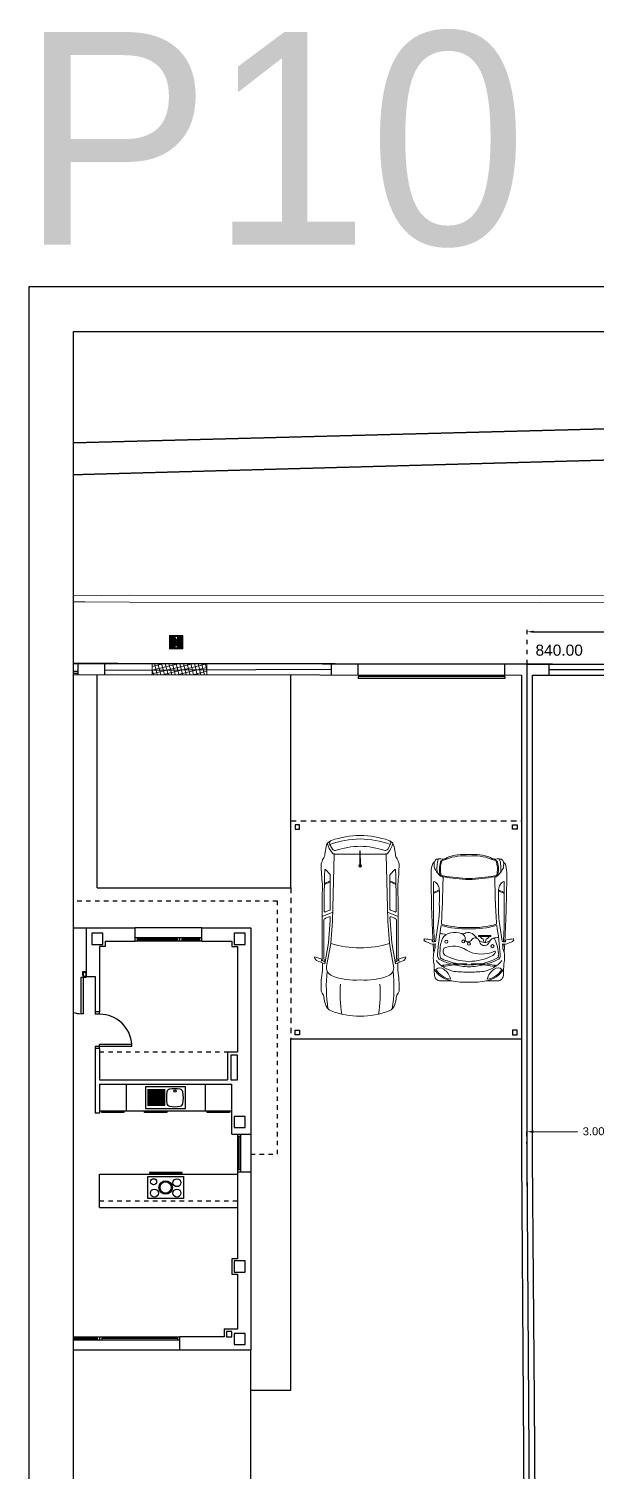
# Model space of a CAD drawing. Header units: millimetres. Extents: x 441061 to 442903, y 4515148 to 4515613.
# Drawn here: x 442624.49 to 442637.27, y 4515528.86 to 4515561.32 of the extents above; entities that cross this region are included whole.
import ezdxf
from ezdxf.enums import TextEntityAlignment as Align

# ---------------------------------------------------------------- set-up
doc = ezdxf.new("R2010")
doc.units = ezdxf.units.MM
for name, pattern in [('CONTINUA', [0]), ('CYPE_RAYAPUNTO', [0.4125, 0.2025, -0.105, 0, -0.105]), ('PUNTOS2', [0.125, 0, -0.125]), ('RAYITAS', [0.375, 0.25, -0.125])]:
    doc.linetypes.add(name, pattern=pattern)
for name, color, linetype in [('01_alzado', 5, 'CONTINUA'), ('01_cotas', 254, 'Continuous'), ('01_ejes', 10, 'Continuous'), ('01_implantación', 5, 'Continuous'), ('01_mono BAJA', 2, 'Continuous'), ('01_parcela', 7, 'Continuous'), ('01_proyección', 4, 'RAYITAS'), ('01_texto cartela', 5, 'Continuous'), ('01_urb interior', 4, 'Continuous')]:
    doc.layers.add(name, color=color, linetype=linetype)
doc.layers.add('01_cartela', color=6, linetype='Continuous', plot=False)
doc.layers.add('01_muebles_B', color=254, linetype='Continuous', lineweight=5)
doc.layers.add('INGIN SANEAMIENTO ENTERRADO FECALES', color=10, linetype='Continuous', lineweight=25)
doc.styles.add('Century Gothic_6', font='', dxfattribs={"height": 11})
doc.styles.add('Estilo1', font='swissel.ttf')
doc.styles.add('NIEVES2', font='sanss___.ttf')
doc.styles.add('ROMANS', font='romans')
doc.styles.get('Century Gothic_6').set_extended_font_data('Century Gothic')
doc.dimstyles.new('DECIMAL-50', dxfattribs={"dimtxt": 0.08, "dimasz": 0.15, "dimexe": 0.09, "dimexo": 0, "dimgap": 0.09, "dimtad": 0, "dimzin": 0, "dimdsep": 46, "dimtxsty": 'ROMANS', "dimcen": 0.09, "dimclrt": 6, "dimadec": 0, "dimazin": 0, "dimtfac": 1.38, "dimtix": 1, "dimtofl": 0, "dimtmove": 2, "dimatfit": 3, "dimldrblk": 'OBLIQUE', "dimfxl": 1, "dimtolj": 1, "dimtzin": 0, "dimarcsym": 0})

# ---------------------------------------------------------------- blocks, each defined once
blk = doc.blocks.new('A$C0D711DC8')
at = {"layer": '01_muebles_B', "color": 254}
for p, q in [((10.733, 9.894), (9.764, 9.894)), ((10.493, 9.894), (10.545, 9.776)), ((10.515, 9.894), (10.567, 9.778)), ((9.004, 9.693), (9.038, 9.48)), ((9.056, 9.495), (9.026, 9.699)), ((9.038, 9.48), (9.054, 9.218)), ((9.056, 9.218), (9.056, 9.495)), ((9.054, 9.218), (9.056, 9.218)), ((9.004, 8.652), (9.038, 8.865)), ((9.038, 8.865), (9.054, 9.127)), ((9.054, 9.127), (9.056, 9.127)), ((9.056, 9.127), (9.056, 8.851)), ((9.546, 8.878), (9.495, 8.871)), ((9.614, 8.734), (9.614, 8.97)), ((9.634, 8.734), (9.634, 8.97)), ((9.056, 8.851), (9.026, 8.647)), ((9.546, 8.827), (9.494, 8.834)), ((10.493, 8.452), (10.545, 8.569)), ((10.515, 8.452), (10.567, 8.567)), ((10.733, 8.452), (9.764, 8.452))]:
    blk.add_line(p, q, dxfattribs=at)
for centre, radius in [((9.014, 9.701), 0.0121), ((9.51, 9.635), 0.0319), ((9.466, 9.173), 0.0297), ((9.514, 9.288), 0.0297), ((9.014, 8.645), 0.0121), ((9.417, 8.691), 0.0319)]:
    blk.add_circle(centre, radius, dxfattribs=at)
for centre, radius, start, end in [((10.167, 9.714), 0.738, 149.7434, 158.9846), ((9.544, 10.069), 0.023, 23.336, 131.4157), ((8.51, 10.147), 1.058, 348.7131, 356.2571), ((10.942, 9.629), 2.236, 176.9311, 182.7066), ((8.829, 9.758), 0.121, 83.4929, 184.381), ((9.185, 9.462), 0.48, 118.4979, 171.6974), ((9.142, 9.497), 0.403, 119.7279, 173.0139), ((9.122, 5.315), 4.571, 90.9016, 93.5003), ((9.503, 9.367), 0.611, 128.6532, 169.9617), ((8.847, 9.764), 0.126, 322.6544, 41.1658), ((9.178, 9.352), 0.549, 69.8978, 103.4423), ((10.509, 9.106), 1.518, 154.798, 163.8884), ((9.226, 9.718), 0.0964, 77.7254, 158.9302), ((9.211, 9.707), 0.057, 88.7397, 167.4182), ((9.265, 9.038), 0.727, 86.5634, 94.2004), ((8.819, 3.701), 6.126, 80.3818, 85.9978), ((9.94, 2.874), 7.047, 93.9115, 95.3212), ((9.306, 9.064), 0.701, 67.8757, 89.7559), ((8.751, 3.271), 6.625, 83.7996, 84.6711), ((10.975, -10.424), 20.353, 94.2603, 94.5093), ((9.619, 9.904), 0.16, 152.3452, 197.1649), ((9.518, 9.909), 0.0131, 69.95, 178.3297), ((9.777, 9.927), 0.273, 183.7214, 196.1025), ((9.94, 2.874), 7.047, 92.7044, 93.5361), ((10.975, -10.424), 20.353, 93.4112, 94.1277), ((8.751, 3.271), 6.625, 80.1778, 83.3742), ((9.525, 9.945), 0.0232, 265.4824, 347.7447), ((10.995, -17.873), 27.82, 90.1403, 92.8584), ((9.165, 9.803), 0.511, 341.8582, 355.871), ((11.471, 9.253), 1.7, 163.325, 182.6992), ((10.175, 11.66), 1.884, 261.0449, 273.0528), ((10.459, 15.409), 5.634, 268.1287, 270.8789), ((10.529, 10.11), 0.334, 272.7892, 291.8342), ((10.573, 9.974), 0.192, 294.6989, 323.0283), ((10.691, 9.894), 0.0501, 315.174, 347.3096), ((10.732, 9.885), 0.00831, 343.0311, 79.2932), ((10.894, 9.715), 0.0607, 143.7564, 193.2967), ((11.29, 9.332), 0.611, 121.0895, 136.7388), ((10.991, 9.25), 0.526, 73.7001, 105.481), ((10.991, 9.25), 0.505, 69.1925, 104.8598), ((11.01, 9.2), 0.627, 72.4585, 97.9913), ((10.906, 9.364), 0.584, 69.532, 87.9675), ((11.059, 9.742), 0.141, 86.8457, 126.696), ((11.101, 8.862), 1.022, 88.2888, 91.9327), ((11.185, 9.948), 0.0842, 206.7402, 257.6517), ((11.113, 9.698), 0.062, 14.8998, 65.8723), ((11.135, 9.81), 0.0644, 351.2386, 60.1485), ((10.241, 9.772), 0.959, 355.5054, 1.6982), ((9.808, 9.261), 1.13, 166.1566, 184.4621), ((8.653, 9.896), 0.361, 284.3027, 324.7225), ((17.649, 8.764), 8.777, 175.3636, 177.3327), ((10.509, 9.106), 1.518, 165.717, 177.48), ((10.25, 9.166), 1.218, 160.2257, 168.6391), ((9.975, 9.34), 0.903, 155.1761, 164.735), ((10.144, 9.165), 1.038, 151.121, 207.6483), ((9.314, 9.595), 0.107, 57.3841, 137.6524), ((8.958, 9.487), 0.459, 324.9496, 25.463), ((9.473, 9.516), 0.219, 7.735, 63.719), ((9.185, 9.47), 0.511, 343.3936, 8.525), ((11.496, 9.248), 1.7, 163.325, 182.5468), ((12.246, 53.159), 43.488, 266.8642, 267.4858), ((12.021, 70.959), 61.269, 268.42618, 268.89057), ((14.417, 9.048), 3.64, 169.6671, 178.0415), ((14.417, 9.048), 3.62, 169.6671, 178.0415), ((10.903, 9.711), 0.0495, 146.1855, 196.1005), ((11.473, 9.762), 0.303, 189.085, 205.7225), ((11.352, 9.713), 0.156, 186.0058, 219.1392), ((10.256, 9.278), 1.007, 354.015, 20.5105), ((10.287, 9.262), 1.007, 354.9224, 20.5105), ((9.808, 9.085), 1.13, 175.5379, 193.8434), ((17.649, 9.581), 8.777, 182.6673, 184.6364), ((10.509, 9.239), 1.518, 182.52, 194.283), ((10.25, 9.166), 1.218, 171.2453, 188.5682), ((9.904, 8.914), 0.65, 151.4841, 196.6746), ((9.552, 9.202), 0.047, 86.7847, 183.1724), ((9.6, 9.197), 0.0954, 178.5946, 241.3055), ((9.566, 9.362), 0.114, 263.9035, 340.5155), ((9.771, 9.295), 0.101, 164.9008, 216.3288), ((9.538, 9.188), 0.158, 330.3363, 17.3801), ((11.471, 9.093), 1.7, 177.3008, 196.675), ((11.496, 9.097), 1.7, 177.4532, 196.675), ((14.417, 9.297), 3.64, 181.9585, 190.3329), ((14.417, 9.297), 3.62, 181.9585, 190.3329), ((10.256, 9.068), 1.007, 339.4895, 5.985), ((10.287, 9.084), 1.007, 339.4895, 5.0776), ((9.503, 8.978), 0.611, 190.0383, 231.3468), ((10.25, 9.166), 1.218, 191.3609, 207.4845), ((9.528, 8.859), 0.101, 101.4545, 181.9236), ((9.525, 8.854), 0.0985, 178.6673, 249.1293), ((9.686, 8.849), 0.193, 142.3155, 213.2169), ((9.492, 9.055), 0.098, 279.5997, 343.5492), ((9.543, 8.902), 0.0241, 275.7304, 333.0283), ((9.498, 9.044), 0.0889, 349.0142, 50.9794), ((9.665, 8.855), 0.106, 119.0162, 160.5033), ((9.424, 9.265), 0.296, 301.9645, 328.2937), ((9.624, 8.97), 0.0104, 0, 180), ((10.942, 8.716), 2.236, 177.2934, 183.0689), ((8.829, 8.587), 0.121, 175.619, 276.5071), ((9.185, 8.884), 0.48, 188.3026, 241.5021), ((9.142, 8.849), 0.403, 186.9861, 240.2721), ((8.653, 8.449), 0.361, 35.2775, 75.6973), ((8.847, 8.581), 0.126, 318.8342, 37.3456), ((10.509, 9.239), 1.518, 196.1116, 205.202), ((9.226, 8.628), 0.0964, 201.0698, 282.2746), ((9.215, 8.619), 0.0486, 198.7488, 279.3616), ((9.25, 9.243), 0.672, 267.6901, 298.2478), ((9.346, 8.77), 0.149, 215.4424, 244.8998), ((8.819, 14.644), 6.126, 274.0022, 279.6182), ((9.507, 8.785), 0.232, 194.2372, 212.2618), ((9.299, 8.649), 0.0212, 220.8304, 310.3789), ((9.285, 8.645), 0.0299, 337.3586, 32.1758), ((9.426, 8.595), 0.178, 39.093, 68.893), ((9.543, 8.803), 0.0241, 26.9717, 84.2696), ((9.665, 8.849), 0.106, 199.4967, 240.9838), ((9.532, 8.677), 0.0451, 325.113, 43.0643), ((9.161, 8.546), 0.436, 2.9924, 17.9381), ((9.624, 8.734), 0.0104, 180, 0), ((12.246, -34.814), 43.488, 92.5142, 93.1358), ((10.175, 6.685), 1.884, 86.9472, 98.9551), ((10.459, 2.936), 5.634, 89.1211, 91.8713), ((12.021, -52.613), 61.269, 91.10943, 91.57382), ((10.529, 8.236), 0.334, 68.1658, 87.2108), ((10.894, 8.63), 0.0607, 166.7033, 216.2436), ((11.29, 9.013), 0.611, 223.2612, 238.9105), ((10.991, 9.095), 0.526, 254.519, 286.2999), ((10.903, 8.634), 0.0495, 163.8995, 213.8145), ((10.991, 9.095), 0.505, 255.1402, 290.8075), ((11.113, 8.647), 0.062, 294.1277, 345.1002), ((11.473, 8.583), 0.303, 154.2775, 170.915), ((11.352, 8.632), 0.156, 140.8608, 173.9942), ((10.241, 8.573), 0.959, 358.3018, 4.4946), ((9.122, 13.031), 4.571, 266.4997, 269.0984), ((9.178, 8.993), 0.549, 256.5577, 290.1022), ((9.94, 15.472), 7.047, 264.6788, 266.0885), ((8.751, 15.074), 6.625, 275.3289, 276.2004), ((10.975, 28.769), 20.353, 265.4907, 265.7397), ((9.619, 8.441), 0.16, 162.8351, 207.6548), ((10.167, 8.631), 0.738, 201.0154, 210.2566), ((9.777, 8.418), 0.273, 163.8975, 176.2786), ((9.518, 8.436), 0.0131, 181.6703, 290.05), ((9.94, 15.472), 7.047, 266.4639, 267.2956), ((10.975, 28.769), 20.353, 265.8723, 266.5888), ((8.751, 15.074), 6.625, 276.6258, 279.8222), ((9.525, 8.401), 0.0232, 12.2553, 94.5176), ((9.544, 8.277), 0.023, 228.5843, 336.664), ((8.51, 8.199), 1.058, 3.7429, 11.2869), ((10.995, 36.219), 27.82, 267.1416, 269.8597), ((10.573, 8.372), 0.192, 36.9717, 65.3011), ((10.691, 8.451), 0.0501, 12.6904, 44.826), ((10.732, 8.46), 0.00831, 280.7068, 16.9689), ((11.01, 9.145), 0.627, 262.0087, 287.5415), ((10.906, 8.982), 0.584, 272.0325, 290.468), ((11.059, 8.603), 0.141, 233.304, 273.1543), ((11.101, 9.484), 1.022, 268.0673, 271.7112), ((11.185, 8.397), 0.0842, 102.3483, 153.2598), ((11.135, 8.535), 0.0644, 299.8515, 8.7614)]:
    blk.add_arc(centre, radius, start, end, dxfattribs=at)
blk = doc.blocks.new('A$C392252A0')
at = {"layer": '01_muebles_B', "color": 254}
for p, q in [((9.876, 7.976), (9.791, 7.758)), ((10.715, 8.129), (10.705, 8.127)), ((10.705, 8.127), (10.752, 7.979)), ((10.738, 8.124), (10.715, 8.129)), ((10.775, 8.091), (10.738, 8.124)), ((10.752, 7.979), (10.798, 7.995)), ((10.773, 7.987), (10.809, 7.914)), ((10.846, 7.92), (10.775, 8.091)), ((8.499, 7.763), (8.397, 7.82)), ((8.605, 7.917), (8.455, 7.893)), ((8.599, 7.726), (9.971, 7.763)), ((8.599, 7.725), (8.599, 7.201)), ((9.019, 7.811), (8.92, 7.9)), ((9.731, 7.807), (9.031, 7.807)), ((9.201, 7.926), (9.149, 7.807)), ((9.219, 7.928), (9.166, 7.807)), ((9.784, 7.911), (9.748, 7.818)), ((9.913, 7.908), (9.882, 7.828)), ((9.898, 7.807), (9.958, 7.808)), ((10.418, 7.844), (9.958, 7.808)), ((10.43, 7.798), (9.971, 7.763)), ((10.418, 7.844), (10.846, 7.92)), ((10.43, 7.798), (10.894, 7.881)), ((8.839, 7.203), (8.537, 7.2)), ((8.537, 7.2), (8.537, 7.193)), ((8.839, 7.19), (8.537, 7.193)), ((8.599, 6.669), (8.599, 7.193)), ((8.499, 6.631), (8.397, 6.573)), ((8.605, 6.476), (8.455, 6.5)), ((8.599, 6.668), (9.971, 6.631)), ((9.019, 6.582), (8.92, 6.494)), ((9.731, 6.587), (9.031, 6.587)), ((9.201, 6.468), (9.149, 6.587)), ((9.219, 6.466), (9.166, 6.587)), ((9.784, 6.482), (9.748, 6.576)), ((9.876, 6.418), (9.791, 6.636)), ((9.913, 6.486), (9.882, 6.565)), ((9.898, 6.587), (9.958, 6.585)), ((10.418, 6.55), (9.958, 6.585)), ((10.43, 6.596), (9.971, 6.631)), ((10.418, 6.55), (10.846, 6.473)), ((10.43, 6.596), (10.894, 6.512)), ((10.705, 6.267), (10.752, 6.414)), ((10.715, 6.265), (10.705, 6.267)), ((10.738, 6.27), (10.715, 6.265)), ((10.775, 6.303), (10.738, 6.27)), ((10.752, 6.414), (10.798, 6.398)), ((10.773, 6.407), (10.809, 6.48)), ((10.846, 6.473), (10.775, 6.303))]:
    blk.add_line(p, q, dxfattribs=at)
for centre, radius, start, end in [((8.751, 7.888), 0.086, 87.4739, 128.6871), ((8.808, 7.907), 0.086, 87.4739, 128.6871), ((8.809, 4.809), 3.183, 82.5975, 89.9397), ((10.099, -28.508), 36.485, 88.9288, 91.3819), ((10.099, -28.508), 36.485, 88.6181, 88.8592), ((11.3, 6.178), 1.816, 87.2886, 100.1742), ((11.389, 7.907), 0.086, 51.3129, 92.5261), ((11.554, 8.112), 0.177, 231.3129, 264.0105), ((10.216, 7.155), 1.997, 161.6598, 178.7983), ((10.242, 7.158), 1.952, 160.298, 178.865), ((8.474, 7.733), 0.162, 96.7804, 161.7197), ((8.375, 7.769), 0.0561, 66.6468, 164.8738), ((8.295, 7.436), 0.435, 49.0196, 78.8841), ((10.276, 7.152), 1.836, 162.6109, 178.6018), ((8.473, 7.717), 0.0531, 342.7058, 60.706), ((8.545, 7.725), 0.0531, 0, 49.0196), ((8.586, 8.093), 0.177, 275.9895, 308.6871), ((8.929, 7.908), 0.0124, 91.7937, 220.4777), ((10.022, -29.576), 37.513, 90.3882, 91.6701), ((9.031, 7.824), 0.0177, 228.3547, 270), ((9.731, 7.824), 0.0177, 270, 338.7209), ((9.768, 7.918), 0.0177, 338.7209, 90.3882), ((9.897, 7.823), 0.0159, 158.7209, 271.5074), ((9.963, 7.889), 0.0531, 90.2143, 158.7209), ((10.099, -28.508), 36.45, 88.8997, 90.2143), ((8.43, 7.197), 2.089, 0, 16.7318), ((10.925, 7.707), 0.177, 21.0532, 100.1701), ((11.313, 4.914), 2.974, 81.2806, 96.1737), ((9.874, 7.302), 1.304, 355.3559, 21.0532), ((11.467, 7.285), 0.654, 72.0531, 84.0105), ((11.619, 7.711), 0.203, 22.7994, 75.9629), ((10.262, 7.197), 1.654, 0, 21.006), ((11.437, 4.633), 2.974, 81.5863, 93.456), ((10.216, 7.239), 1.997, 181.2017, 198.3402), ((10.242, 7.236), 1.952, 181.135, 199.702), ((10.276, 7.242), 1.836, 181.3982, 197.3891), ((8.839, 7.197), 0.0267, 193.7603, 166.2397), ((8.839, 7.197), 0.00662, 270, 90), ((8.43, 7.197), 2.089, 343.2682, 0), ((9.874, 7.091), 1.304, 338.9468, 4.6441), ((10.262, 7.197), 1.654, 338.994, 0), ((11.437, 9.761), 2.974, 266.544, 278.4137), ((8.474, 6.661), 0.162, 198.2803, 263.2196), ((8.375, 6.625), 0.0561, 195.1262, 293.3532), ((8.295, 6.957), 0.435, 281.1159, 310.9804), ((8.473, 6.677), 0.0531, 299.294, 17.2942), ((8.545, 6.669), 0.0531, 310.9804, 0), ((8.929, 6.486), 0.0124, 139.5223, 268.2063), ((9.031, 6.569), 0.0177, 90, 131.6453), ((9.731, 6.569), 0.0177, 21.2791, 90), ((9.897, 6.571), 0.0159, 88.4926, 201.2791), ((10.925, 6.686), 0.177, 259.8299, 338.9468), ((11.313, 9.479), 2.974, 263.8263, 278.7194), ((11.619, 6.682), 0.203, 284.0371, 337.2006), ((8.586, 6.3), 0.177, 51.3129, 84.0105), ((8.751, 6.506), 0.086, 231.3129, 272.5261), ((8.808, 6.487), 0.086, 231.3129, 272.5261), ((8.809, 9.584), 3.183, 270.0603, 277.4025), ((10.022, 43.97), 37.513, 268.3299, 269.6118), ((10.099, 42.902), 36.485, 268.6181, 271.0712), ((9.768, 6.476), 0.0177, 269.6118, 21.2791), ((9.963, 6.505), 0.0531, 201.2791, 269.7857), ((10.099, 42.902), 36.45, 269.7857, 271.1003), ((10.099, 42.902), 36.485, 271.1408, 271.3819), ((11.3, 8.215), 1.816, 259.8258, 272.7114), ((11.389, 6.487), 0.086, 267.4739, 308.6871), ((11.554, 6.282), 0.177, 95.9895, 128.6871), ((11.467, 7.108), 0.654, 275.9895, 287.9469)]:
    blk.add_arc(centre, radius, start, end, dxfattribs=at)
blk = doc.blocks.new('ACO25X25')
h = blk.add_hatch()
h.set_pattern_fill('ANSI37', color=256, scale=0.005)
h.set_pattern_definition([(45.00000001175, (-280056.18755, -4524533.909328), (-0.01122532015364, 0.011225320149034), []), (135.00000001175, (-280056.18755, -4524533.909328), (-0.011225320149034, -0.01122532015364), [])])
h.paths.add_polyline_path([(0.125, 0.125), (-0.125, 0.125), (-0.02, 0.02), (0.105, 0.02), (0.105, -0.02), (0.02, -0.02), (0.125, -0.125)], flags=17)
h.paths.add_polyline_path([(0.02, -0.02), (-0.105, -0.02), (-0.105, 0.02), (-0.02, 0.02), (-0.125, 0.125), (-0.125, -0.125), (0.125, -0.125)], flags=17)
for points in [[(-0.125, 0.125), (0.125, 0.125), (0.125, -0.125), (-0.125, -0.125)], [(-0.105, -0.02), (-0.105, 0.02), (0.105, 0.02), (0.105, -0.02)]]:
    blk.add_lwpolyline(points, close=True)
at = {"style": 'ROMANS', "oblique": 15, "width": 1.035276}
blk.add_text('ACOMETIDA', height=0.0183, dxfattribs=at).set_placement((0, -0.013), align=Align.CENTER)
blk = doc.blocks.new('*D250')
at = {"layer": '01_cotas', "color": 0, "linetype": 'PUNTOS2', "lineweight": -2, "transparency": 16777216}
for p, q in [((442635.694, 4515547.031), (442635.694, 4515547.85)), ((442649.804, 4515547.031), (442649.804, 4515547.85))]:
    blk.add_line(p, q, dxfattribs=at)
at = {"layer": '01_cotas', "color": 0, "lineweight": -2, "transparency": 16777216}
for p, q in [((442635.844, 4515547.76), (442642.341, 4515547.76)), ((442649.654, 4515547.76), (442643.157, 4515547.76))]:
    blk.add_line(p, q, dxfattribs=at)
at = {"layer": '01_cotas', "color": 0, "transparency": 16777216}
for points in [[(442635.844, 4515547.785), (442635.844, 4515547.735), (442635.694, 4515547.76)], [(442649.654, 4515547.785), (442649.654, 4515547.735), (442649.804, 4515547.76)]]:
    blk.add_solid(points, dxfattribs=at)
at = {"layer": '01_cotas', "color": 7, "transparency": 16777216, "insert": (442642.749, 4515547.76), "char_height": 0.18, "attachment_point": 5, "style": 'Estilo1'}
blk.add_mtext('\\A1;14.11', dxfattribs=at)
blk = doc.blocks.new('*D255')
at = {"layer": '01_cotas', "color": 0, "linetype": 'PUNTOS2', "lineweight": -2, "transparency": 16777216}
for p, q in [((442635.699, 4515535.286), (442635.689, 4515536.602)), ((442638.699, 4515535.307), (442638.689, 4515536.623))]:
    blk.add_line(p, q, dxfattribs=at)
at = {"layer": '01_cotas', "color": 0, "lineweight": -2, "transparency": 16777216}
for p, q in [((442635.84, 4515536.513), (442636.83, 4515536.52)), ((442638.54, 4515536.532), (442637.55, 4515536.525))]:
    blk.add_line(p, q, dxfattribs=at)
at = {"layer": '01_cotas', "color": 0, "transparency": 16777216}
for points in [[(442635.84, 4515536.538), (442635.84, 4515536.488), (442635.69, 4515536.512)], [(442638.54, 4515536.557), (442638.54, 4515536.507), (442638.69, 4515536.533)]]:
    blk.add_solid(points, dxfattribs=at)
at = {"layer": '01_cotas', "color": 7, "transparency": 16777216, "insert": (442637.19, 4515536.522), "char_height": 0.18, "attachment_point": 5, "rotation": 0.4026, "style": 'Estilo1'}
blk.add_mtext('\\A1;3.00', dxfattribs=at)

msp = doc.modelspace()

# ---------------------------------------------------------------- hatches: boundary and pattern name
at = {"layer": '01_muebles_B'}
h = msp.add_hatch(dxfattribs=at)
h.set_pattern_fill('ANSI37', color=256, scale=0.025, angle=-120.9802)
h.set_pattern_definition([(284.0197596837, (-3201040.29635, 7218381.48624), (0.0770105962801, 0.0192291103691), []), (14.0197596837, (-3201040.29635, 7218381.48624), (-0.0192291103691, 0.0770105962801), [])])
h.paths.add_polyline_path([(442628.493, 4515547.044), (442628.493, 4515546.794), (442627.265, 4515546.797), (442627.265, 4515547.047)])

# ---------------------------------------------------------------- linework, layer by layer
at = {"layer": '01_alzado', "elevation": 0}
msp.add_lwpolyline([(442625.489, 4515554.517), (442662.255, 4515554.517), (442662.255, 4515523.829), (442625.489, 4515523.829)], close=True, dxfattribs=at)
at = {"layer": '01_cartela', "color": 3, "elevation": 0}
msp.add_lwpolyline([(442624.489, 4515555.517), (442624.489, 4515512.447), (442685.765, 4515512.447), (442685.765, 4515555.517)], close=True, dxfattribs=at)
at = {"layer": '01_ejes', "color": 10, "ltscale": 0.25}
for p, q in [((442635.694, 4515535.931, -839.482), (442635.694, 4515547.031, -839.482)), ((442635.771, 4515525.016, -839.482), (442635.694, 4515535.931, -839.482))]:
    msp.add_line(p, q, dxfattribs=at)
at = {"layer": '01_implantación', "linetype": 'Continuous'}
for p, q in [((442625.489, 4515547.043, -839.482), (442626.49, 4515547.048, -839.482)), ((442626.49, 4515547.048, -839.482), (442635.694, 4515547.031, -839.482)), ((442631.294, 4515546.789, -839.482), (442631.294, 4515547.031, -839.482)), ((442631.894, 4515546.782, -839.482), (442631.894, 4515547.031, -839.482)), ((442635.194, 4515546.782, -839.482), (442635.194, 4515547.031, -839.482)), ((442635.694, 4515547.031, -839.482), (442649.804, 4515547.029, -839.482)), ((442636.194, 4515546.781, -839.482), (442636.194, 4515547.031, -839.482)), ((442625.489, 4515546.793, -839.482), (442626.49, 4515546.798, -839.482)), ((442626.49, 4515546.798, -839.482), (442635.569, 4515546.781, -839.482)), ((442635.569, 4515546.781, -839.482), (442635.569, 4515541.481, -839.482)), ((442635.819, 4515541.481, -839.482), (442635.819, 4515546.781, -839.482)), ((442635.819, 4515546.781, -839.482), (442649.679, 4515546.779, -839.482)), ((442635.569, 4515541.481, -839.482), (442635.569, 4515535.931, -839.482)), ((442635.819, 4515535.931, -839.482), (442635.819, 4515541.481, -839.482)), ((442635.569, 4515535.931, -839.482), (442635.608, 4515530.473, -839.482)), ((442635.858, 4515530.474, -839.482), (442635.819, 4515535.931, -839.482)), ((442635.608, 4515530.473, -839.482), (442635.646, 4515525.016, -839.482)), ((442635.896, 4515525.016, -839.482), (442635.858, 4515530.474, -839.482))]:
    msp.add_line(p, q, dxfattribs=at)
at = {"layer": '01_implantación'}
for p, q in [((442625.6, 4515546.794, -839.482), (442625.599, 4515547.044, -839.482)), ((442626.2, 4515546.797, -839.482), (442626.199, 4515547.047, -839.482))]:
    msp.add_line(p, q, dxfattribs=at)
at = {"layer": '01_implantación', "linetype": 'Continuous', "elevation": -839.482}
for points in [[(442630.578, 4515543.316), (442630.578, 4515543.416), (442630.478, 4515543.416), (442630.478, 4515543.316)], [(442635.369, 4515543.316), (442635.369, 4515543.416), (442635.469, 4515543.416), (442635.469, 4515543.316)], [(442630.578, 4515538.796), (442630.578, 4515538.696), (442630.478, 4515538.696), (442630.478, 4515538.796)], [(442635.369, 4515538.796), (442635.369, 4515538.696), (442635.469, 4515538.696), (442635.469, 4515538.796)]]:
    msp.add_lwpolyline(points, close=True, dxfattribs=at)
at = {"layer": '01_mono BAJA', "color": 254}
for p, q in [((442625.489, 4515541.102, -839.482), (442625.778, 4515541.102, -839.482)), ((442625.778, 4515541.102, -839.482), (442626.878, 4515541.102, -839.482)), ((442625.778, 4515541.102, -839.482), (442625.778, 4515540.002, -839.482)), ((442626.878, 4515540.802, -839.482), (442626.878, 4515541.102, -839.482)), ((442628.378, 4515541.102, -839.482), (442626.878, 4515541.102, -839.482)), ((442628.378, 4515541.102, -839.482), (442629.478, 4515541.102, -839.482)), ((442628.378, 4515540.802, -839.482), (442628.378, 4515541.102, -839.482)), ((442629.478, 4515541.102, -839.482), (442629.478, 4515536.457, -839.482)), ((442626.203, 4515540.802, -839.482), (442626.878, 4515540.802, -839.482)), ((442626.203, 4515540.802, -839.482), (442626.203, 4515540.677, -839.482)), ((442628.378, 4515540.872, -839.482), (442626.878, 4515540.872, -839.482)), ((442628.378, 4515540.802, -839.482), (442626.878, 4515540.802, -839.482)), ((442626.928, 4515540.872, -839.482), (442626.928, 4515540.802, -839.482)), ((442627.828, 4515540.844, -839.482), (442626.928, 4515540.844, -839.482)), ((442627.828, 4515540.83, -839.482), (442626.928, 4515540.83, -839.482)), ((442627.828, 4515540.872, -839.482), (442627.828, 4515540.802, -839.482)), ((442627.878, 4515540.872, -839.482), (442627.878, 4515540.802, -839.482)), ((442627.928, 4515540.872, -839.482), (442627.928, 4515540.802, -839.482)), ((442628.328, 4515540.844, -839.482), (442627.928, 4515540.844, -839.482)), ((442628.328, 4515540.83, -839.482), (442627.928, 4515540.83, -839.482)), ((442628.328, 4515540.872, -839.482), (442628.328, 4515540.802, -839.482)), ((442628.378, 4515540.802, -839.482), (442629.053, 4515540.802, -839.482)), ((442629.053, 4515540.802, -839.482), (442629.053, 4515540.677, -839.482)), ((442629.103, 4515540.802, -839.482), (442629.103, 4515540.727, -839.482)), ((442626.078, 4515540.677, -839.482), (442626.078, 4515539.207, -839.482)), ((442626.203, 4515540.677, -839.482), (442626.078, 4515540.677, -839.482)), ((442629.053, 4515540.677, -839.482), (442629.178, 4515540.677, -839.482)), ((442629.103, 4515540.727, -839.482), (442629.178, 4515540.727, -839.482)), ((442629.178, 4515540.677, -839.482), (442629.178, 4515538.307, -839.482)), ((442625.693, 4515540.102, -839.482), (442625.693, 4515540.042, -839.482)), ((442625.708, 4515540.032, -839.482), (442625.708, 4515540.002, -839.482)), ((442625.768, 4515540.002, -839.482), (442625.708, 4515540.002, -839.482)), ((442625.778, 4515540.002, -839.482), (442625.978, 4515540.002, -839.482)), ((442625.978, 4515540.002, -839.482), (442625.978, 4515539.207, -839.482)), ((442625.978, 4515539.207, -839.482), (442625.978, 4515539.157, -839.482)), ((442626.078, 4515539.207, -839.482), (442625.978, 4515539.207, -839.482)), ((442626.078, 4515539.157, -839.482), (442625.978, 4515539.157, -839.482)), ((442626.078, 4515539.157, -839.482), (442626.078, 4515539.207, -839.482)), ((442626.801, 4515538.432, -839.482), (442625.978, 4515538.432, -839.482)), ((442625.978, 4515538.432, -839.482), (442625.978, 4515538.382, -839.482)), ((442625.978, 4515538.382, -839.482), (442625.978, 4515536.932, -839.482)), ((442626.078, 4515538.382, -839.482), (442625.978, 4515538.382, -839.482)), ((442626.078, 4515538.382, -839.482), (442626.078, 4515538.474, -839.482)), ((442626.801, 4515538.474, -839.482), (442626.078, 4515538.474, -839.482)), ((442626.078, 4515538.382, -839.482), (442626.078, 4515537.682, -839.482)), ((442626.801, 4515538.432, -839.482), (442626.801, 4515538.474, -839.482)), ((442628.958, 4515538.307, -839.482), (442628.958, 4515537.682, -839.482)), ((442628.958, 4515538.307, -839.482), (442629.178, 4515538.307, -839.482)), ((442626.078, 4515537.682, -839.482), (442628.958, 4515537.682, -839.482)), ((442626.078, 4515537.582, -839.482), (442629.053, 4515537.582, -839.482)), ((442626.078, 4515537.582, -839.482), (442626.078, 4515536.932, -839.482)), ((442626.678, 4515537.582, -839.482), (442626.678, 4515536.982, -839.482)), ((442627.115, 4515537.522, -839.482), (442627.115, 4515537.032, -839.482)), ((442628.015, 4515537.522, -839.482), (442627.115, 4515537.522, -839.482)), ((442628.015, 4515537.032, -839.482), (442628.015, 4515537.522, -839.482)), ((442628.453, 4515537.582, -839.482), (442628.453, 4515536.982, -839.482)), ((442629.053, 4515536.457, -839.482), (442629.053, 4515537.582, -839.482)), ((442627.556, 4515537.452, -839.482), (442627.16, 4515537.452, -839.482)), ((442627.556, 4515537.427, -839.482), (442627.16, 4515537.427, -839.482)), ((442627.556, 4515537.402, -839.482), (442627.16, 4515537.402, -839.482)), ((442627.556, 4515537.377, -839.482), (442627.16, 4515537.377, -839.482)), ((442627.556, 4515537.352, -839.482), (442627.16, 4515537.352, -839.482)), ((442627.556, 4515537.327, -839.482), (442627.16, 4515537.327, -839.482)), ((442627.556, 4515537.302, -839.482), (442627.16, 4515537.302, -839.482)), ((442627.556, 4515537.277, -839.482), (442627.16, 4515537.277, -839.482)), ((442627.556, 4515537.252, -839.482), (442627.16, 4515537.252, -839.482)), ((442627.556, 4515537.227, -839.482), (442627.16, 4515537.227, -839.482)), ((442627.556, 4515537.202, -839.482), (442627.16, 4515537.202, -839.482)), ((442626.078, 4515536.932, -839.482), (442625.978, 4515536.932, -839.482)), ((442626.078, 4515536.982, -839.482), (442629.053, 4515536.982, -839.482)), ((442627.115, 4515537.032, -839.482), (442628.015, 4515537.032, -839.482)), ((442627.556, 4515537.177, -839.482), (442627.16, 4515537.177, -839.482)), ((442627.556, 4515537.152, -839.482), (442627.16, 4515537.152, -839.482)), ((442627.556, 4515537.127, -839.482), (442627.16, 4515537.127, -839.482)), ((442627.556, 4515537.102, -839.482), (442627.16, 4515537.102, -839.482)), ((442629.053, 4515536.457, -839.482), (442629.478, 4515536.457, -839.482)), ((442629.178, 4515536.457, -839.482), (442629.178, 4515535.607, -839.482)), ((442629.248, 4515536.407, -839.482), (442629.178, 4515536.407, -839.482)), ((442629.206, 4515535.657, -839.482), (442629.206, 4515536.407, -839.482)), ((442629.22, 4515535.657, -839.482), (442629.22, 4515536.407, -839.482)), ((442629.248, 4515536.457, -839.482), (442629.248, 4515535.607, -839.482)), ((442629.478, 4515536.457, -839.482), (442629.478, 4515535.607, -839.482)), ((442629.248, 4515535.657, -839.482), (442629.178, 4515535.657, -839.482)), ((442629.178, 4515535.607, -839.482), (442629.478, 4515535.607, -839.482)), ((442629.178, 4515535.607, -839.482), (442629.178, 4515533.657, -839.482)), ((442629.478, 4515535.607, -839.482), (442629.478, 4515531.602, -839.482)), ((442626.078, 4515535.557, -839.482), (442629.178, 4515535.557, -839.482)), ((442626.078, 4515534.807, -839.482), (442626.078, 4515535.557, -839.482)), ((442626.078, 4515534.807, -839.482), (442629.178, 4515534.807, -839.482)), ((442629.178, 4515533.307, -839.482), (442629.178, 4515532.072, -839.482)), ((442629.178, 4515532.072, -839.482), (442628.883, 4515532.072, -839.482)), ((442628.883, 4515532.072, -839.482), (442628.883, 4515531.902, -839.482)), ((442625.489, 4515531.902, -839.482), (442627.878, 4515531.902, -839.482)), ((442625.489, 4515531.874, -839.482), (442626.028, 4515531.874, -839.482)), ((442625.489, 4515531.86, -839.482), (442626.028, 4515531.86, -839.482)), ((442625.489, 4515531.832, -839.482), (442627.878, 4515531.832, -839.482)), ((442626.028, 4515531.902, -839.482), (442626.028, 4515531.832, -839.482)), ((442626.078, 4515531.902, -839.482), (442626.078, 4515531.832, -839.482)), ((442626.128, 4515531.902, -839.482), (442626.128, 4515531.832, -839.482)), ((442627.828, 4515531.874, -839.482), (442626.128, 4515531.874, -839.482)), ((442627.828, 4515531.86, -839.482), (442626.128, 4515531.86, -839.482)), ((442627.828, 4515531.902, -839.482), (442627.828, 4515531.832, -839.482)), ((442628.883, 4515531.902, -839.482), (442627.878, 4515531.902, -839.482)), ((442627.878, 4515531.902, -839.482), (442627.878, 4515531.602, -839.482)), ((442627.878, 4515531.602, -839.482), (442625.489, 4515531.602, -839.482)), ((442629.478, 4515531.602, -839.482), (442627.878, 4515531.602, -839.482)), ((442629.478, 4515528.602, -839.482), (442629.478, 4515531.602, -839.482))]:
    msp.add_line(p, q, dxfattribs=at)
for points in [[(442625.903, 4515540.727), (442626.153, 4515540.727), (442626.153, 4515540.977), (442625.903, 4515540.977), (442625.903, 4515540.727)], [(442629.103, 4515540.727), (442629.353, 4515540.727), (442629.353, 4515540.977), (442629.103, 4515540.977), (442629.103, 4515540.727)], [(442629.103, 4515536.607), (442629.353, 4515536.607), (442629.353, 4515536.857), (442629.103, 4515536.857), (442629.103, 4515536.607)], [(442629.103, 4515533.357), (442629.353, 4515533.357), (442629.353, 4515533.607), (442629.103, 4515533.607), (442629.103, 4515533.357)], [(442629.103, 4515531.727), (442629.353, 4515531.727), (442629.353, 4515531.977), (442629.103, 4515531.977), (442629.103, 4515531.727)]]:
    msp.add_lwpolyline(points, close=True, dxfattribs=at)
at = {"layer": '01_mono BAJA', "color": 254, "elevation": -839.482}
for points in [[(442625.693, 4515540.112), (442625.693, 4515540.102), (442625.778, 4515540.102), (442625.778, 4515540.112)], [(442625.708, 4515539.992), (442625.708, 4515539.167), (442625.668, 4515539.167), (442625.668, 4515539.992)], [(442625.693, 4515540.042), (442625.693, 4515540.032), (442625.708, 4515540.032), (442625.708, 4515540.042)], [(442625.708, 4515540.002), (442625.778, 4515540.002), (442625.778, 4515540.102), (442625.708, 4515540.102)], [(442625.708, 4515540.002), (442625.708, 4515539.992), (442625.778, 4515539.992), (442625.778, 4515540.002)], [(442629.178, 4515538.237), (442629.028, 4515538.237), (442629.028, 4515537.682), (442629.178, 4515537.682)], [(442626.628, 4515536.962), (442626.628, 4515536.942), (442626.128, 4515536.942), (442626.128, 4515536.962)], [(442627.591, 4515536.962), (442627.591, 4515536.942), (442627.091, 4515536.942), (442627.091, 4515536.962)], [(442629, 4515536.962), (442629, 4515536.942), (442628.5, 4515536.942), (442628.5, 4515536.962)], [(442627.198, 4515535.577), (442627.933, 4515535.577), (442627.933, 4515535.597), (442627.198, 4515535.597)], [(442627.965, 4515535.009), (442627.165, 4515535.009), (442627.165, 4515535.509), (442627.965, 4515535.509)], [(442629.053, 4515532.022), (442628.933, 4515532.022), (442628.933, 4515531.902), (442629.053, 4515531.902)]]:
    msp.add_lwpolyline(points, close=True, dxfattribs=at)
msp.add_lwpolyline([(442629.178, 4515533.657), (442629.053, 4515533.657), (442629.053, 4515533.307), (442629.178, 4515533.307)], dxfattribs=at)
at = {"layer": '01_mono BAJA', "color": 254}
for centre, radius in [((442627.773, 4515537.427, -839.482), 0.0275), ((442627.293, 4515535.386, -839.482), 0.0693), ((442627.565, 4515535.259, -839.482), 0.152), ((442627.565, 4515535.259, -839.482), 0.127), ((442627.818, 4515535.366, -839.482), 0.089), ((442627.312, 4515535.133, -839.482), 0.089), ((442627.818, 4515535.133, -839.482), 0.089)]:
    msp.add_circle(centre, radius, dxfattribs=at)
for centre, radius, start, end in [((442625.709, 4515539.992, -839.482), 0.827, 254.5046, 267.1144), ((442626.078, 4515538.432, -839.482), 0.725, 3.2758, 90), ((442628.331, 4515537.277, -839.482), 0.75, 169.8852, 190.1148), ((442627.667, 4515537.396, -839.482), 0.075, 99.0787, 169.8852), ((442627.773, 4515536.729, -839.482), 0.75, 80.9213, 99.0787), ((442627.88, 4515537.396, -839.482), 0.075, 10.1148, 80.9213), ((442627.215, 4515537.277, -839.482), 0.75, 349.8852, 10.1148), ((442627.667, 4515537.159, -839.482), 0.075, 190.1148, 260.9213), ((442627.773, 4515537.825, -839.482), 0.75, 260.9213, 279.0787), ((442627.88, 4515537.159, -839.482), 0.075, 279.0787, 349.8852)]:
    msp.add_arc(centre, radius, start, end, dxfattribs=at)
at = {"layer": '01_muebles_B', "elevation": -839.482}
for points in [[(442625.489, 4515548.568), (442626.751, 4515548.582), (442635.978, 4515548.567), (442644.933, 4515548.589), (442645.974, 4515548.55), (442655.033, 4515548.555), (442657.066, 4515548.505), (442662.255, 4515548.519)], [(442662.255, 4515548.355), (442662.148, 4515548.358), (442658.1, 4515548.43), (442657.107, 4515548.328), (442655.06, 4515548.409), (442654.08, 4515548.411), (442645.974, 4515548.397), (442644.969, 4515548.41), (442635.967, 4515548.42), (442626.754, 4515548.424), (442625.746, 4515548.432), (442625.489, 4515548.43)]]:
    msp.add_lwpolyline(points, dxfattribs=at)
msp.add_lwpolyline([(442628.493, 4515547.044), (442628.493, 4515546.794), (442627.265, 4515546.797), (442627.265, 4515547.047)], close=True, dxfattribs=at)
at = {"layer": '01_parcela', "linetype": 'Continuous', "elevation": -839.482}
msp.add_lwpolyline([(442662.255, 4515547.016), (442653.787, 4515547.032), (442645.571, 4515547.025), (442636.265, 4515547.03), (442626.49, 4515547.048), (442625.489, 4515547.043)], dxfattribs=at)
at = {"layer": '01_proyección', "color": 120, "linetype": 'RAYITAS', "ltscale": 0.5}
for p, q in [((442630.378, 4515543.506, -839.482), (442635.569, 4515543.506, -839.482)), ((442630.378, 4515542.002, -839.482), (442630.378, 4515538.606, -839.482))]:
    msp.add_line(p, q, dxfattribs=at)
at = {"layer": '01_proyección', "color": 120, "ltscale": 0.25}
for p, q in [((442626.078, 4515538.307, -839.482), (442628.958, 4515538.307, -839.482)), ((442626.078, 4515534.957, -839.482), (442629.178, 4515534.957, -839.482))]:
    msp.add_line(p, q, dxfattribs=at)
at = {"layer": '01_proyección', "color": 120, "ltscale": 0.25, "elevation": -839.482}
msp.add_lwpolyline([(442629.478, 4515536.007), (442630.078, 4515536.007), (442630.078, 4515541.702), (442625.489, 4515541.702)], dxfattribs=at)
at = {"layer": '01_urb interior', "color": 2}
for p, q in [((442625.6, 4515546.869, -839.482), (442625.489, 4515546.868, -839.482)), ((442625.6, 4515546.819, -839.482), (442625.489, 4515546.818, -839.482)), ((442626.028, 4515542.002, -839.482), (442626.028, 4515546.796, -839.482)), ((442630.378, 4515542.002, -839.482), (442630.378, 4515546.791, -839.482)), ((442635.194, 4515546.757, -839.482), (442631.894, 4515546.757, -839.482)), ((442631.894, 4515546.757, -839.482), (442631.894, 4515546.707, -839.482)), ((442635.194, 4515546.707, -839.482), (442631.894, 4515546.707, -839.482)), ((442635.194, 4515546.757, -839.482), (442635.194, 4515546.707, -839.482)), ((442626.028, 4515542.002, -839.482), (442630.378, 4515542.002, -839.482)), ((442630.378, 4515530.702, -839.482), (442630.378, 4515538.606, -839.482)), ((442630.378, 4515538.606, -839.482), (442635.569, 4515538.606, -839.482)), ((442629.478, 4515530.702, -839.482), (442630.378, 4515530.702, -839.482))]:
    msp.add_line(p, q, dxfattribs=at)
at = {"layer": '01_urb interior'}
for p, q in [((442631.294, 4515546.91, -839.482), (442626.2, 4515546.885, -839.482)), ((442638.584, 4515546.905, -839.482), (442636.194, 4515546.905, -839.482))]:
    msp.add_line(p, q, dxfattribs=at)
at = {"layer": 'INGIN SANEAMIENTO ENTERRADO FECALES', "color": 170, "linetype": 'CYPE_RAYAPUNTO', "const_width": 0.03, "elevation": 0.344}
msp.add_lwpolyline([(442625.489, 4515552.01), (442649.477, 4515552.641)], dxfattribs=at)
at = {"layer": 'INGIN SANEAMIENTO ENTERRADO FECALES', "linetype": 'CYPE_RAYAPUNTO', "const_width": 0.03, "elevation": -839.482}
msp.add_lwpolyline([(442648.218, 4515551.918), (442625.489, 4515551.292)], dxfattribs=at)

# ---------------------------------------------------------------- block references
at = {"layer": '01_muebles_B', "xscale": 1.2, "yscale": 1.2, "rotation": 269.5128399062772}
msp.add_blockref('ACO25X25', (442627.803, 4515547.528, 0.483), dxfattribs=at)
at = {"layer": '01_muebles_B', "xscale": 1.1, "yscale": 1.1, "zscale": 1.1}
for name, p, rotation in [('A$C392252A0', (442624.023, 4515552.219, -839.482), 269.999999637505), ('A$C0D711DC8', (442644.476, 4515530.329, -839.482), 89.99999963750497)]:
    msp.add_blockref(name, p, dxfattribs=dict(at, rotation=rotation))

# ---------------------------------------------------------------- texts
at = {"layer": '01_muebles_B', "style": 'NIEVES2'}
msp.add_text('840.00', height=0.2494, dxfattribs=at).set_placement((442636.416, 4515547.221, -839.482), align=Align.CENTER)
at = {"layer": '01_texto cartela', "insert": (442635.694, 4515561.251, 0), "char_height": 4.7857, "attachment_point": 3, "style": 'Century Gothic_6'}
msp.add_mtext('P10', dxfattribs=at)

# ---------------------------------------------------------------- dimensions: what is measured, and where the dimension line sits
at = {"layer": '01_cotas', "color": 251}
for p1, p2, distance, picture, middle in [((442635.694, 4515547.031, -839.482), (442649.804, 4515547.031, -839.482), 0.729, '*D250', (442642.749, 4515547.76)), ((442638.699, 4515535.307, -839.482), (442635.699, 4515535.286, -839.482), -1.226, '*D255', (442637.19, 4515536.522))]:
    dim = msp.add_aligned_dim(p1=p1, p2=p2, distance=distance, dimstyle='DECIMAL-50', override={"dimtxt": 0.18, "dimtxsty": 'Estilo1', "dimsah": 1, "dimclrt": 7, "dimfxl": 0.09, "dimarcsym": 2}, dxfattribs=at)
    dim.commit()
    dim.dimension.update_dxf_attribs({"geometry": picture, "text_midpoint": middle})

doc.saveas('drawing.dxf')
